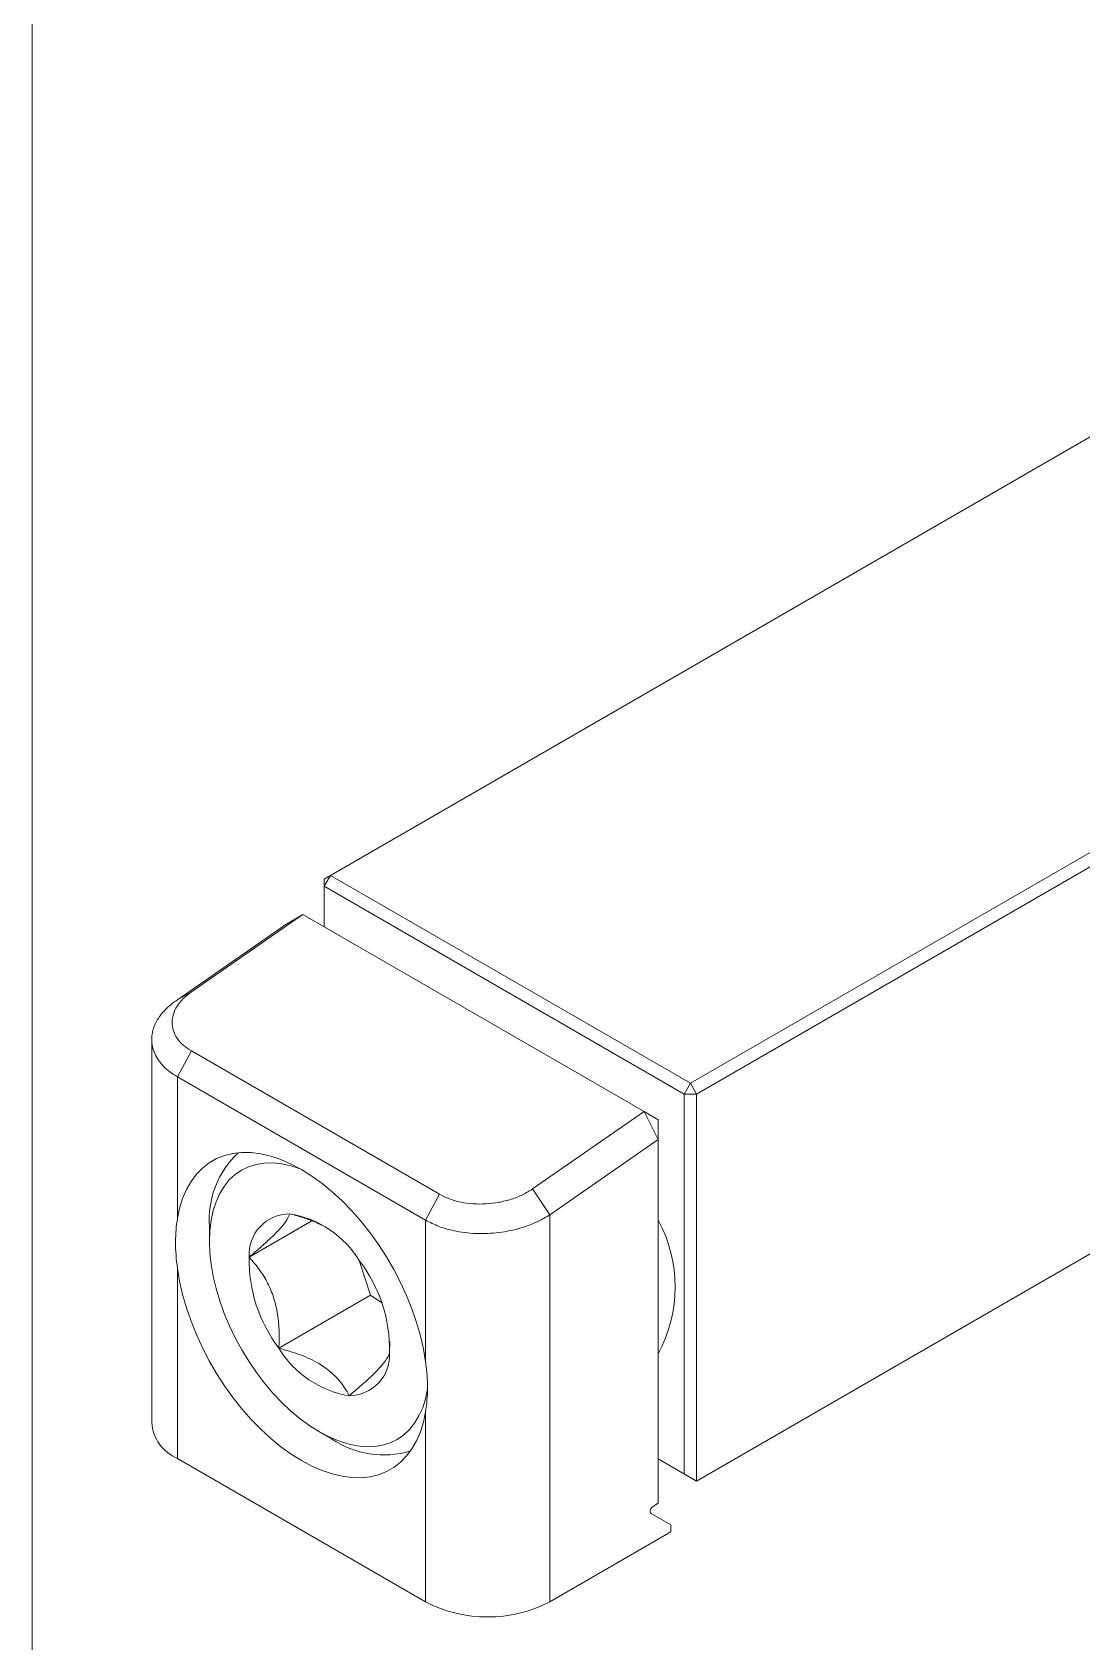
# Model space of a CAD drawing. Header units: millimetres. Extents: x 2 to 278, y 1 to 215.
# Drawn here: x 1.6 to 44.1, y 84.2 to 149.4 of the extents above; entities that cross this region are included whole.
import ezdxf

# ---------------------------------------------------------------- set-up
doc = ezdxf.new("R2010")
doc.units = ezdxf.units.MM

msp = doc.modelspace()

# ---------------------------------------------------------------- linework, layer by layer
at = {"color": 7, "linetype": 'Continuous', "lineweight": 18}
for p, q in [((1.579, 214.645), (1.579, 0.903)), ((58.873, 141.37), (13.669, 115.274)), ((28.253, 106.855), (73.457, 132.95)), ((73.708, 132.515), (28.505, 106.419)), ((13.418, 114.838), (13.669, 115.274)), ((13.418, 115.129), (13.669, 115.274)), ((13.418, 115.129), (13.418, 114.838)), ((28.002, 106.419), (13.418, 114.838)), ((13.418, 114.838), (13.418, 113.19)), ((13.669, 115.274), (28.253, 106.855)), ((12.55, 113.691), (8.03, 110.56)), ((11.865, 113.285), (12.55, 113.691)), ((26.38, 105.707), (12.55, 113.691)), ((7.464, 110.236), (11.865, 113.285)), ((7.464, 110.236), (8.03, 110.56)), ((6.423, 108.631), (6.423, 93.109)), ((7.464, 107.116), (8.03, 108.165)), ((8.03, 108.165), (18.088, 102.358)), ((17.522, 101.309), (7.464, 107.116)), ((7.464, 107.116), (7.464, 101.378)), ((28.002, 106.419), (28.253, 106.855)), ((28.002, 106.419), (28.505, 106.419)), ((28.002, 91.03), (28.002, 106.419)), ((28.505, 106.419), (28.253, 106.855)), ((28.505, 106.419), (28.505, 90.74)), ((21.86, 102.576), (26.38, 105.707)), ((26.38, 105.707), (26.951, 104.575)), ((26.38, 105.707), (26.951, 105.377)), ((26.951, 104.575), (26.951, 105.377)), ((26.951, 104.575), (22.551, 101.527)), ((26.951, 89.843), (26.951, 104.575)), ((21.86, 102.576), (22.551, 101.527)), ((18.088, 102.358), (17.522, 101.309)), ((12.917, 101.283), (10.37, 99.812)), ((17.522, 95.572), (17.522, 101.309)), ((22.551, 101.527), (22.551, 85.851)), ((28.505, 90.74), (46.934, 101.379)), ((8.762, 101.026), (8.762, 100.455)), ((7.464, 99.359), (7.464, 91.657)), ((14.829, 99.677), (15.291, 98.267)), ((15.291, 98.267), (11.579, 96.124)), ((15.291, 98.267), (15.746, 97.959)), ((16.064, 95.954), (16.068, 96.376)), ((17.522, 85.851), (17.522, 93.552)), ((13.216, 92.739), (13.711, 92.453)), ((17.522, 85.851), (7.464, 91.657)), ((26.951, 91.636), (28.002, 91.03)), ((28.505, 90.74), (26.951, 91.636)), ((28.505, 90.74), (28.002, 91.03)), ((27.454, 88.972), (26.663, 89.429)), ((26.752, 89.728), (26.951, 89.843)), ((27.454, 88.682), (27.454, 88.972)), ((22.551, 85.851), (27.454, 88.682))]:
    msp.add_line(p, q, dxfattribs=at)
at = {"color": 7, "linetype": 'Continuous', "lineweight": 18, "flags": 128}
for points in [[(17.522, 95.572), (17.433, 96.097), (17.311, 96.631), (17.156, 97.171), (16.97, 97.713), (16.753, 98.253), (16.507, 98.788), (16.235, 99.315), (15.937, 99.828), (15.615, 100.326), (15.273, 100.804), (14.912, 101.259), (14.534, 101.689), (14.143, 102.091), (13.74, 102.461), (13.329, 102.797), (12.913, 103.097), (12.493, 103.359), (12.074, 103.582), (11.657, 103.763), (11.246, 103.901), (10.843, 103.995), (10.452, 104.046), (10.074, 104.052), (9.713, 104.013), (9.371, 103.931), (9.05, 103.804), (8.752, 103.634), (8.479, 103.423), (8.233, 103.172), (8.017, 102.882), (7.83, 102.555), (7.675, 102.194), (7.553, 101.8), (7.464, 101.378)], [(12.404, 103.41), (12.061, 103.518), (11.691, 103.597), (11.332, 103.632), (10.987, 103.624), (10.66, 103.571), (10.351, 103.476), (10.065, 103.338), (9.803, 103.158), (9.566, 102.939), (9.358, 102.68), (9.178, 102.386), (9.03, 102.057), (8.913, 101.696), (8.829, 101.306), (8.779, 100.89), (8.762, 100.452), (8.779, 99.993), (8.83, 99.519), (8.914, 99.032), (9.032, 98.537), (9.18, 98.036), (9.36, 97.535), (9.569, 97.036), (9.806, 96.543), (10.069, 96.061), (10.355, 95.592), (10.664, 95.141), (10.992, 94.711), (11.336, 94.305), (11.696, 93.926), (12.066, 93.577), (12.446, 93.261), (12.831, 92.981), (13.219, 92.737), (13.608, 92.533), (13.993, 92.369), (14.372, 92.248), (14.743, 92.169), (15.102, 92.134), (15.446, 92.142), (15.774, 92.194), (16.082, 92.29), (16.369, 92.428), (16.631, 92.607), (16.867, 92.827), (17.076, 93.085), (17.255, 93.38), (17.404, 93.709), (17.52, 94.07), (17.604, 94.46), (17.605, 94.465)], [(7.464, 99.359), (7.553, 98.834), (7.675, 98.299), (7.83, 97.759), (8.017, 97.217), (8.233, 96.677), (8.479, 96.142), (8.752, 95.616), (9.05, 95.102), (9.371, 94.605), (9.713, 94.126), (10.074, 93.671), (10.452, 93.241), (10.843, 92.839), (11.246, 92.469), (11.657, 92.133), (12.074, 91.833), (12.493, 91.571), (12.913, 91.349), (13.329, 91.168), (13.74, 91.029), (14.143, 90.935), (14.534, 90.884), (14.912, 90.878), (15.273, 90.917), (15.615, 91), (15.937, 91.126), (16.235, 91.296), (16.507, 91.507), (16.753, 91.758), (16.97, 92.049), (17.156, 92.375), (17.311, 92.737), (17.433, 93.13), (17.522, 93.552)], [(26.663, 89.429), (26.641, 89.45), (26.629, 89.483), (26.627, 89.525), (26.636, 89.571), (26.655, 89.619), (26.682, 89.663), (26.715, 89.701), (26.752, 89.728)]]:
    msp.add_lwpolyline(points, dxfattribs=at)
at = {"color": 7, "linetype": 'Continuous', "lineweight": 18}
for centre, radius, start, end in [((12.468, 101.322), 3.718, 132.97327, 184.56818), ((12.028, 99.91), 1.661, 90.69615, 183.383), ((11.337, 97.516), 4.111, 31.14678, 80.60506), ((21.991, 98.607), 5.647, 331.29809, 28.5481), ((16.275, 99.706), 5.906, 178.96975, 217.33495), ((10.159, 96.06), 5.906, 358.96975, 37.33495), ((15.097, 98.25), 4.111, 211.14678, 260.60506), ((14.406, 95.856), 1.661, 270.69615, 3.383), ((8.142, 93.243), 1.724, 184.45827, 246.86187), ((15.825, 95.541), 3.742, 235.60664, 286.84116), ((20.037, 90.686), 5.45, 242.52431, 297.47569)]:
    msp.add_arc(centre, radius, start, end, dxfattribs=at)
for points, knots in [([(7.464, 107.116), (7.36, 107.181), (7.149, 107.313), (6.892, 107.544), (6.686, 107.792), (6.537, 108.058), (6.444, 108.337), (6.415, 108.602), (6.434, 108.847), (6.484, 109.061), (6.569, 109.277), (6.684, 109.482), (6.834, 109.687), (7.004, 109.87), (7.212, 110.059), (7.371, 110.171), (7.464, 110.236)], [0, 0, 0, 0, 0.08247, 0.165682, 0.249646, 0.33046, 0.413735, 0.499477, 0.560743, 0.624531, 0.685162, 0.749648, 0.808845, 0.874813, 0.927003, 1, 1, 1, 1]), ([(8.03, 110.56), (7.914, 110.47), (7.681, 110.291), (7.437, 109.98), (7.283, 109.652), (7.232, 109.316), (7.283, 108.987), (7.437, 108.676), (7.681, 108.393), (7.914, 108.241), (8.03, 108.165)], [0, 0, 0, 0, 0.125305, 0.250563, 0.375736, 0.500797, 0.625736, 0.750564, 0.875305, 1, 1, 1, 1]), ([(18.088, 102.358), (18.219, 102.292), (18.48, 102.159), (18.948, 102.031), (19.45, 101.963), (19.974, 101.96), (20.498, 102.023), (21, 102.15), (21.469, 102.332), (21.729, 102.495), (21.86, 102.576)], [0, 0, 0, 0, 0.124695, 0.249436, 0.374264, 0.499203, 0.624264, 0.749437, 0.874695, 1, 1, 1, 1]), ([(7.464, 101.378), (7.443, 101.225), (7.401, 100.92), (7.385, 100.426), (7.399, 99.906), (7.443, 99.541), (7.464, 99.359)], [0, 0, 0, 0, 0.246272, 0.492543, 0.746272, 1, 1, 1, 1]), ([(12.008, 101.571), (11.985, 101.502), (11.952, 101.398), (11.819, 101.201), (11.658, 101.002), (11.406, 100.736), (11.073, 100.422), (10.721, 100.11), (10.487, 99.912), (10.37, 99.812)], [0, 0, 0, 0, 0.216044, 0.327992, 0.439864, 0.59342, 0.752109, 0.875487, 1, 1, 1, 1]), ([(13.34, 101.091), (13.217, 101.151), (12.953, 101.281), (12.499, 101.436), (12.172, 101.526), (12.008, 101.571)], [0, 0, 0, 0, 0.301651, 0.649226, 1, 1, 1, 1]), ([(22.551, 101.527), (22.47, 101.476), (22.326, 101.385), (22.1, 101.268), (21.877, 101.168), (21.644, 101.077), (21.334, 100.976), (20.955, 100.88), (20.497, 100.804), (20.03, 100.765), (19.562, 100.764), (19.105, 100.802), (18.594, 100.889), (18.042, 101.043), (17.695, 101.221), (17.522, 101.309)], [0, 0, 0, 0, 0.060081, 0.106849, 0.152444, 0.203611, 0.250456, 0.335565, 0.418359, 0.500616, 0.586369, 0.669666, 0.750512, 0.876089, 1, 1, 1, 1]), ([(10.37, 99.812), (10.515, 99.646), (10.79, 99.329), (11.128, 98.775), (11.386, 98.167), (11.537, 97.491), (11.599, 96.8), (11.586, 96.343), (11.579, 96.124)], [0, 0, 0, 0, 0.180491, 0.343516, 0.506236, 0.675114, 0.844364, 1, 1, 1, 1]), ([(11.579, 96.124), (11.864, 96.044), (12.297, 95.922), (12.83, 95.699), (13.254, 95.478), (13.668, 95.187), (14.003, 94.848), (14.252, 94.513), (14.368, 94.301), (14.426, 94.195)], [0, 0, 0, 0, 0.2160444, 0.3279921, 0.4398641, 0.5934203, 0.7521086, 0.8754865, 1, 1, 1, 1]), ([(14.426, 94.195), (14.628, 94.367), (14.935, 94.629), (15.289, 94.954), (15.555, 95.214), (15.789, 95.47), (15.945, 95.681), (16.031, 95.839), (16.053, 95.915), (16.064, 95.954)], [0, 0, 0, 0, 0.216044, 0.327992, 0.439864, 0.59342, 0.752109, 0.875487, 1, 1, 1, 1]), ([(17.522, 93.552), (17.543, 93.705), (17.586, 94.01), (17.604, 94.506), (17.588, 95.025), (17.544, 95.389), (17.522, 95.572)], [0, 0, 0, 0, 0.246272, 0.492543, 0.746272, 1, 1, 1, 1])]:
    msp.add_open_spline(points, degree=3, knots=knots, dxfattribs=at)

doc.saveas('drawing.dxf')
